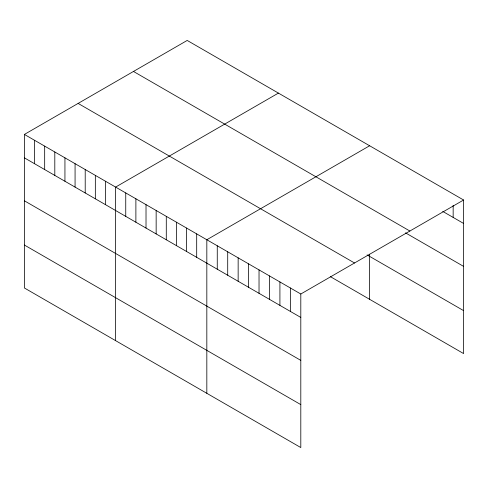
<?xml version="1.0" encoding="UTF-8"?>
<svg xmlns="http://www.w3.org/2000/svg" width="488" height="488" viewBox="0 0 488 488"><rect width="100%" height="100%" fill="white"/><g stroke="black" fill="none" stroke-linecap="round" stroke-linejoin="round"><path stroke-width="0.73" d="M24.4 134.426L300.803 294.008L300.803 447.563L24.4 287.987L24.4 134.426L187.197 40.437L463.6 200.013L463.6 353.574L330.352 276.641M278.41 93.098L115.613 187.087L115.613 340.648M369.623 145.76L206.827 239.748L206.827 393.304M300.803 294.008L463.6 200.013M442.714 211.389L463.6 223.443M133.474 71.455L409.877 231.031M405.516 232.855L463.6 266.387M367.092 254.913L463.6 310.63M78.123 103.413L354.526 262.989M24.4 157.856L300.803 317.438M24.4 200.8L300.803 360.376M24.4 245.043L300.803 404.619M453.157 205.326L453.157 217.416M369.623 254.163L369.623 299.315M290.36 287.981L290.36 311.405M279.917 281.948L279.917 305.378M269.474 275.921L269.474 299.351M259.03 269.894L259.03 293.319M248.593 263.862L248.593 287.292M238.15 257.835L238.15 281.265M227.707 251.808L227.707 275.238M217.264 245.781L217.264 269.205M196.688 233.898L196.688 257.329M186.556 228.049L186.556 251.479M176.418 222.199L176.418 245.623M166.286 216.343L166.286 239.773M156.154 210.493L156.154 233.923M146.016 204.643L146.016 228.073M135.884 198.793L135.884 222.223M125.745 192.943L125.745 216.367M105.475 181.237L105.475 204.667M95.343 175.387L95.343 198.817M85.211 169.537L85.211 192.967M75.073 163.687L75.073 187.111M64.941 157.831L64.941 181.261M54.802 151.982L54.802 175.412M44.67 146.132L44.67 169.562M34.532 140.282L34.532 163.706"/></g></svg>
